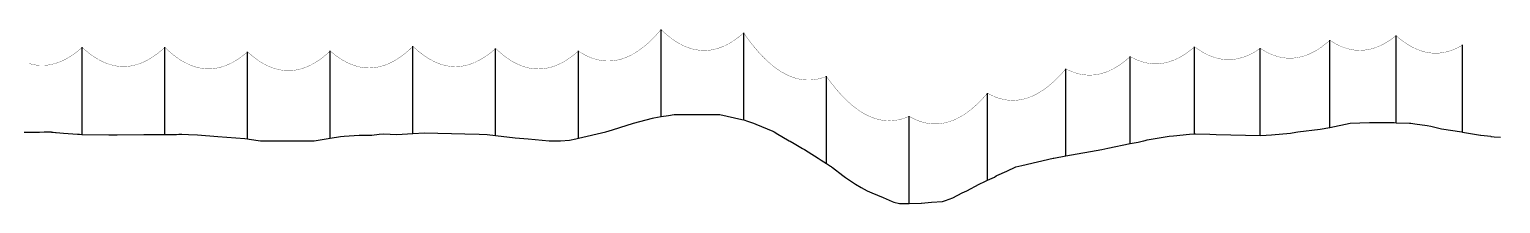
# Model space of a CAD drawing. Header units: metres. Extents: x 0 to 3426, y 1257 to 1538.
# Drawn here: x 1736 to 3426, y 1338 to 1538 of the extents above; entities that cross this region are included whole.
import ezdxf

# ---------------------------------------------------------------- set-up
doc = ezdxf.new("R2010")
doc.units = ezdxf.units.M

msp = doc.modelspace()

# ---------------------------------------------------------------- linework, layer by layer
at = {"color": 10, "const_width": 0.3}
for points in [[(2462, 1537.6), (2461, 1536.5), (2460.1, 1535.4), (2459.1, 1534.3), (2458.2, 1533.2), (2457.2, 1532.2), (2456.3, 1531.1), (2455.3, 1530.1), (2454.4, 1529.1), (2453.4, 1528.1), (2452.5, 1527.2), (2451.5, 1526.2), (2450.6, 1525.3), (2449.6, 1524.4), (2448.7, 1523.5), (2447.7, 1522.6), (2446.8, 1521.8), (2445.8, 1520.9), (2444.9, 1520.1), (2443.9, 1519.3), (2443, 1518.5), (2442, 1517.8), (2441.1, 1517), (2440.1, 1516.3), (2439.2, 1515.6), (2438.2, 1514.9), (2437.3, 1514.2), (2436.3, 1513.5), (2435.4, 1512.9), (2434.4, 1512.3), (2433.5, 1511.7), (2432.5, 1511.1), (2431.6, 1510.5), (2430.6, 1509.9), (2429.7, 1509.4), (2428.7, 1508.9), (2427.8, 1508.4), (2426.8, 1507.9), (2425.9, 1507.4), (2424.9, 1507), (2424, 1506.6), (2423, 1506.1), (2422.1, 1505.7), (2421.1, 1505.4), (2420.2, 1505), (2419.2, 1504.7), (2418.3, 1504.3), (2417.3, 1504), (2416.4, 1503.7), (2415.4, 1503.5), (2414.5, 1503.2), (2413.5, 1503), (2412.6, 1502.8), (2411.6, 1502.6), (2410.7, 1502.4), (2409.7, 1502.2), (2408.8, 1502.1), (2407.8, 1501.9), (2406.9, 1501.8), (2405.9, 1501.7), (2405, 1501.6), (2404, 1501.6), (2403.1, 1501.5), (2402.1, 1501.5), (2401.2, 1501.5), (2400.2, 1501.5), (2399.3, 1501.5), (2398.3, 1501.6), (2397.4, 1501.6), (2396.4, 1501.7), (2395.5, 1501.8), (2394.5, 1501.9), (2393.6, 1502.1), (2392.6, 1502.2), (2391.7, 1502.4), (2390.7, 1502.6), (2389.8, 1502.8), (2388.8, 1503), (2387.9, 1503.2), (2386.9, 1503.5), (2386, 1503.8), (2385, 1504.1), (2384.1, 1504.4), (2383.1, 1504.7), (2382.2, 1505), (2381.2, 1505.4), (2380.3, 1505.8), (2379.3, 1506.2), (2378.4, 1506.6), (2377.4, 1507), (2376.5, 1507.5), (2375.5, 1508), (2374.6, 1508.4), (2373.6, 1508.9), (2372.7, 1509.5), (2371.7, 1510), (2370.8, 1510.6), (2369.8, 1511.1), (2368.9, 1511.7), (2367.9, 1512.3), (2367, 1513)], [(2462, 1537.6), (2462.9, 1536.7), (2463.9, 1535.8), (2464.8, 1534.9), (2465.8, 1534), (2466.7, 1533.2), (2467.7, 1532.4), (2468.6, 1531.6), (2469.6, 1530.8), (2470.5, 1530), (2471.5, 1529.3), (2472.4, 1528.5), (2473.4, 1527.8), (2474.3, 1527.1), (2475.3, 1526.4), (2476.2, 1525.8), (2477.2, 1525.1), (2478.1, 1524.5), (2479.1, 1523.9), (2480, 1523.3), (2481, 1522.7), (2481.9, 1522.1), (2482.9, 1521.6), (2483.8, 1521.1), (2484.8, 1520.6), (2485.7, 1520.1), (2486.7, 1519.6), (2487.6, 1519.2), (2488.6, 1518.7), (2489.5, 1518.3), (2490.5, 1517.9), (2491.4, 1517.5), (2492.4, 1517.2), (2493.3, 1516.8), (2494.3, 1516.5), (2495.2, 1516.2), (2496.2, 1515.9), (2497.1, 1515.6), (2498.1, 1515.3), (2499, 1515.1), (2500, 1514.9), (2500.9, 1514.7), (2501.9, 1514.5), (2502.8, 1514.3), (2503.8, 1514.2), (2504.7, 1514), (2505.7, 1513.9), (2506.6, 1513.8), (2507.6, 1513.7), (2508.5, 1513.7), (2509.5, 1513.6), (2510.4, 1513.6), (2511.4, 1513.6), (2512.3, 1513.6), (2513.3, 1513.6), (2514.2, 1513.6), (2515.2, 1513.7), (2516.1, 1513.8), (2517.1, 1513.9), (2518, 1514), (2519, 1514.1), (2519.9, 1514.3), (2520.9, 1514.4), (2521.8, 1514.6), (2522.8, 1514.8), (2523.7, 1515), (2524.7, 1515.3), (2525.6, 1515.5), (2526.6, 1515.8), (2527.5, 1516.1), (2528.5, 1516.4), (2529.4, 1516.7), (2530.4, 1517), (2531.3, 1517.4), (2532.3, 1517.8), (2533.2, 1518.2), (2534.2, 1518.6), (2535.1, 1519), (2536.1, 1519.5), (2537, 1519.9), (2538, 1520.4), (2538.9, 1520.9), (2539.9, 1521.4), (2540.8, 1522), (2541.8, 1522.5), (2542.7, 1523.1), (2543.7, 1523.7), (2544.6, 1524.3), (2545.6, 1524.9), (2546.5, 1525.5), (2547.5, 1526.2), (2548.4, 1526.9), (2549.4, 1527.6), (2550.3, 1528.3), (2551.3, 1529), (2552.2, 1529.8), (2553.2, 1530.5), (2554.1, 1531.3), (2555.1, 1532.1), (2556, 1532.9), (2557, 1533.8)], [(2557, 1533.8), (2557.9, 1532.4), (2558.9, 1531), (2559.8, 1529.7), (2560.8, 1528.4), (2561.7, 1527.1), (2562.7, 1525.8), (2563.6, 1524.5), (2564.6, 1523.3), (2565.5, 1522), (2566.5, 1520.8), (2567.4, 1519.6), (2568.4, 1518.4), (2569.3, 1517.3), (2570.3, 1516.1), (2571.2, 1515), (2572.2, 1513.9), (2573.1, 1512.8), (2574.1, 1511.7), (2575, 1510.7), (2576, 1509.6), (2576.9, 1508.6), (2577.9, 1507.6), (2578.8, 1506.6), (2579.8, 1505.7), (2580.7, 1504.7), (2581.7, 1503.8), (2582.6, 1502.9), (2583.6, 1502), (2584.5, 1501.1), (2585.5, 1500.2), (2586.4, 1499.4), (2587.4, 1498.6), (2588.3, 1497.7), (2589.3, 1497), (2590.2, 1496.2), (2591.2, 1495.4), (2592.1, 1494.7), (2593.1, 1494), (2594, 1493.3), (2595, 1492.6), (2595.9, 1491.9), (2596.9, 1491.3), (2597.8, 1490.6), (2598.8, 1490), (2599.7, 1489.4), (2600.7, 1488.9), (2601.6, 1488.3), (2602.6, 1487.8), (2603.5, 1487.2), (2604.5, 1486.7), (2605.4, 1486.2), (2606.4, 1485.8), (2607.3, 1485.3), (2608.3, 1484.9), (2609.2, 1484.4), (2610.2, 1484), (2611.1, 1483.7), (2612.1, 1483.3), (2613, 1482.9), (2614, 1482.6), (2614.9, 1482.3), (2615.9, 1482), (2616.8, 1481.7), (2617.8, 1481.5), (2618.7, 1481.2), (2619.7, 1481), (2620.6, 1480.8), (2621.6, 1480.6), (2622.5, 1480.4), (2623.5, 1480.3), (2624.4, 1480.1), (2625.4, 1480), (2626.3, 1479.9), (2627.3, 1479.8), (2628.2, 1479.8), (2629.2, 1479.7), (2630.1, 1479.7), (2631.1, 1479.7), (2632, 1479.7), (2633, 1479.7), (2633.9, 1479.7), (2634.9, 1479.8), (2635.8, 1479.9), (2636.8, 1480), (2637.7, 1480.1), (2638.7, 1480.2), (2639.6, 1480.4), (2640.6, 1480.5), (2641.5, 1480.7), (2642.5, 1480.9), (2643.4, 1481.1), (2644.4, 1481.3), (2645.3, 1481.6), (2646.3, 1481.9), (2647.2, 1482.2), (2648.2, 1482.5), (2649.1, 1482.8), (2650.1, 1483.1), (2651, 1483.5), (2652, 1483.9)], [(3230.3, 1525.3), (3229.5, 1524.6), (3228.8, 1523.9), (3227.9, 1523.2), (3227.2, 1522.6), (3226.3, 1521.9), (3225.5, 1521.2), (3224.8, 1520.6), (3223.9, 1520), (3223.2, 1519.4), (3222.3, 1518.8), (3221.5, 1518.2), (3220.8, 1517.6), (3219.9, 1517), (3219.2, 1516.5), (3218.3, 1516), (3217.5, 1515.4), (3216.8, 1514.9), (3215.9, 1514.4), (3215.2, 1513.9), (3214.3, 1513.5), (3213.5, 1513), (3212.8, 1512.6), (3211.9, 1512.1), (3211.2, 1511.7), (3210.3, 1511.3), (3209.5, 1510.9), (3208.8, 1510.5), (3207.9, 1510.1), (3207.2, 1509.8), (3206.3, 1509.4), (3205.5, 1509.1), (3204.8, 1508.7), (3203.9, 1508.4), (3203.2, 1508.1), (3202.3, 1507.9), (3201.5, 1507.6), (3200.8, 1507.3), (3199.9, 1507.1), (3199.2, 1506.8), (3198.3, 1506.6), (3197.5, 1506.4), (3196.8, 1506.2), (3195.9, 1506), (3195.2, 1505.8), (3194.3, 1505.7), (3193.5, 1505.5), (3192.8, 1505.4), (3191.9, 1505.3), (3191.2, 1505.2), (3190.3, 1505.1), (3189.5, 1505), (3188.8, 1504.9), (3187.9, 1504.8), (3187.2, 1504.8), (3186.3, 1504.8), (3185.5, 1504.7), (3184.8, 1504.7), (3183.9, 1504.7), (3183.2, 1504.7), (3182.3, 1504.8), (3181.5, 1504.8), (3180.8, 1504.8), (3179.9, 1504.9), (3179.2, 1505), (3178.3, 1505.1), (3177.5, 1505.2), (3176.8, 1505.3), (3175.9, 1505.4), (3175.2, 1505.6), (3174.3, 1505.7), (3173.5, 1505.9), (3172.8, 1506), (3171.9, 1506.2), (3171.2, 1506.4), (3170.3, 1506.7), (3169.5, 1506.9), (3168.8, 1507.1), (3167.9, 1507.4), (3167.2, 1507.6), (3166.3, 1507.9), (3165.5, 1508.2), (3164.8, 1508.5), (3163.9, 1508.8), (3163.2, 1509.1), (3162.3, 1509.5), (3161.5, 1509.8), (3160.8, 1510.2), (3159.9, 1510.6), (3159.2, 1511), (3158.3, 1511.4), (3157.5, 1511.8), (3156.8, 1512.2), (3155.9, 1512.6), (3155.2, 1513.1), (3154.3, 1513.6), (3153.5, 1514), (3152.8, 1514.5), (3151.9, 1515), (3151.2, 1515.5), (3150.3, 1516.1)], [(3306.3, 1530.6), (3305.6, 1530), (3304.8, 1529.4), (3304.1, 1528.8), (3303.3, 1528.3), (3302.5, 1527.7), (3301.8, 1527.1), (3301, 1526.6), (3300.3, 1526.1), (3299.5, 1525.5), (3298.8, 1525), (3298, 1524.5), (3297.2, 1524), (3296.5, 1523.6), (3295.7, 1523.1), (3294.9, 1522.6), (3294.2, 1522.2), (3293.4, 1521.8), (3292.7, 1521.3), (3291.9, 1520.9), (3291.2, 1520.5), (3290.4, 1520.2), (3289.6, 1519.8), (3288.9, 1519.4), (3288.1, 1519.1), (3287.3, 1518.7), (3286.6, 1518.4), (3285.8, 1518.1), (3285.1, 1517.8), (3284.3, 1517.5), (3283.5, 1517.2), (3282.8, 1516.9), (3282, 1516.7), (3281.3, 1516.4), (3280.5, 1516.2), (3279.8, 1515.9), (3279, 1515.7), (3278.2, 1515.5), (3277.5, 1515.3), (3276.7, 1515.1), (3275.9, 1515), (3275.2, 1514.8), (3274.4, 1514.7), (3273.7, 1514.5), (3272.9, 1514.4), (3272.2, 1514.3), (3271.4, 1514.2), (3270.6, 1514.1), (3269.9, 1514), (3269.1, 1513.9), (3268.3, 1513.9), (3267.6, 1513.8), (3266.8, 1513.8), (3266.1, 1513.8), (3265.3, 1513.7), (3264.5, 1513.7), (3263.8, 1513.8), (3263, 1513.8), (3262.3, 1513.8), (3261.5, 1513.8), (3260.8, 1513.9), (3260, 1514), (3259.2, 1514), (3258.5, 1514.1), (3257.7, 1514.2), (3256.9, 1514.3), (3256.2, 1514.5), (3255.4, 1514.6), (3254.7, 1514.7), (3253.9, 1514.9), (3253.2, 1515.1), (3252.4, 1515.2), (3251.6, 1515.4), (3250.9, 1515.6), (3250.1, 1515.8), (3249.3, 1516.1), (3248.6, 1516.3), (3247.8, 1516.6), (3247.1, 1516.8), (3246.3, 1517.1), (3245.5, 1517.4), (3244.8, 1517.6), (3244, 1518), (3243.3, 1518.3), (3242.5, 1518.6), (3241.8, 1518.9), (3241, 1519.3), (3240.2, 1519.6), (3239.5, 1520), (3238.7, 1520.4), (3237.9, 1520.8), (3237.2, 1521.2), (3236.4, 1521.6), (3235.7, 1522), (3234.9, 1522.5), (3234.2, 1522.9), (3233.4, 1523.4), (3232.6, 1523.8), (3231.9, 1524.3), (3231.1, 1524.8), (3230.3, 1525.3)], [(3306.3, 1530.6), (3307.1, 1530), (3307.9, 1529.3), (3308.6, 1528.7), (3309.4, 1528), (3310.2, 1527.4), (3310.9, 1526.8), (3311.7, 1526.2), (3312.5, 1525.6), (3313.2, 1525), (3314, 1524.4), (3314.8, 1523.9), (3315.5, 1523.3), (3316.3, 1522.8), (3317.1, 1522.3), (3317.8, 1521.7), (3318.6, 1521.2), (3319.3, 1520.7), (3320.1, 1520.3), (3320.9, 1519.8), (3321.6, 1519.3), (3322.4, 1518.9), (3323.2, 1518.5), (3323.9, 1518), (3324.7, 1517.6), (3325.5, 1517.2), (3326.2, 1516.8), (3327, 1516.5), (3327.8, 1516.1), (3328.5, 1515.8), (3329.3, 1515.4), (3330, 1515.1), (3330.8, 1514.8), (3331.6, 1514.5), (3332.3, 1514.2), (3333.1, 1513.9), (3333.9, 1513.6), (3334.6, 1513.3), (3335.4, 1513.1), (3336.2, 1512.8), (3336.9, 1512.6), (3337.7, 1512.4), (3338.5, 1512.2), (3339.2, 1512), (3340, 1511.8), (3340.7, 1511.7), (3341.5, 1511.5), (3342.3, 1511.3), (3343, 1511.2), (3343.8, 1511.1), (3344.6, 1511), (3345.3, 1510.9), (3346.1, 1510.8), (3346.9, 1510.7), (3347.6, 1510.6), (3348.4, 1510.6), (3349.2, 1510.5), (3349.9, 1510.5), (3350.7, 1510.5), (3351.4, 1510.5), (3352.2, 1510.5), (3353, 1510.5), (3353.7, 1510.5), (3354.5, 1510.5), (3355.3, 1510.6), (3356, 1510.6), (3356.8, 1510.7), (3357.6, 1510.8), (3358.3, 1510.9), (3359.1, 1511), (3359.9, 1511.1), (3360.6, 1511.2), (3361.4, 1511.4), (3362.1, 1511.5), (3362.9, 1511.7), (3363.7, 1511.9), (3364.4, 1512), (3365.2, 1512.2), (3366, 1512.4), (3366.7, 1512.7), (3367.5, 1512.9), (3368.3, 1513.1), (3369, 1513.4), (3369.8, 1513.6), (3370.6, 1513.9), (3371.3, 1514.2), (3372.1, 1514.5), (3372.8, 1514.8), (3373.6, 1515.1), (3374.4, 1515.5), (3375.1, 1515.8), (3375.9, 1516.2), (3376.7, 1516.5), (3377.4, 1516.9), (3378.2, 1517.3), (3379, 1517.7), (3379.7, 1518.1), (3380.5, 1518.5), (3381.3, 1519), (3382, 1519.4), (3382.8, 1519.9)], [(1736.2, 1498.6), (1737.1, 1498.3), (1738.1, 1498.1), (1739, 1497.8), (1740, 1497.6), (1740.9, 1497.4), (1741.9, 1497.2), (1742.8, 1497.1), (1743.8, 1496.9), (1744.7, 1496.8), (1745.7, 1496.7), (1746.6, 1496.6), (1747.6, 1496.6), (1748.5, 1496.5), (1749.5, 1496.5), (1750.4, 1496.5), (1751.4, 1496.5), (1752.3, 1496.5), (1753.3, 1496.5), (1754.2, 1496.6), (1755.2, 1496.6), (1756.1, 1496.7), (1757.1, 1496.8), (1758, 1496.9), (1759, 1497.1), (1759.9, 1497.2), (1760.9, 1497.4), (1761.8, 1497.6), (1762.8, 1497.8), (1763.7, 1498.1), (1764.7, 1498.3), (1765.6, 1498.6), (1766.6, 1498.8), (1767.5, 1499.1), (1768.5, 1499.5), (1769.4, 1499.8), (1770.4, 1500.2), (1771.3, 1500.5), (1772.3, 1500.9), (1773.2, 1501.3), (1774.2, 1501.7), (1775.1, 1502.2), (1776.1, 1502.6), (1777, 1503.1), (1778, 1503.6), (1778.9, 1504.1), (1779.9, 1504.6), (1780.8, 1505.2), (1781.8, 1505.8), (1782.7, 1506.3), (1783.7, 1506.9), (1784.6, 1507.6), (1785.6, 1508.2), (1786.5, 1508.8), (1787.5, 1509.5), (1788.4, 1510.2), (1789.4, 1510.9), (1790.3, 1511.6), (1791.3, 1512.4), (1792.2, 1513.1), (1793.2, 1513.9), (1794.1, 1514.7), (1795.1, 1515.5), (1796, 1516.4), (1797, 1517.2)], [(1892, 1517.2), (1891, 1516.3), (1890.1, 1515.5), (1889.1, 1514.6), (1888.2, 1513.8), (1887.2, 1513), (1886.3, 1512.2), (1885.3, 1511.5), (1884.4, 1510.7), (1883.4, 1510), (1882.5, 1509.3), (1881.5, 1508.6), (1880.6, 1507.9), (1879.6, 1507.2), (1878.7, 1506.6), (1877.7, 1505.9), (1876.8, 1505.3), (1875.8, 1504.7), (1874.9, 1504.2), (1873.9, 1503.6), (1873, 1503.1), (1872, 1502.6), (1871.1, 1502.1), (1870.1, 1501.6), (1869.2, 1501.1), (1868.2, 1500.7), (1867.3, 1500.2), (1866.3, 1499.8), (1865.4, 1499.4), (1864.4, 1499), (1863.5, 1498.7), (1862.5, 1498.3), (1861.6, 1498), (1860.6, 1497.7), (1859.7, 1497.4), (1858.7, 1497.1), (1857.8, 1496.9), (1856.8, 1496.6), (1855.9, 1496.4), (1854.9, 1496.2), (1854, 1496), (1853, 1495.9), (1852.1, 1495.7), (1851.1, 1495.6), (1850.2, 1495.5), (1849.2, 1495.4), (1848.3, 1495.3), (1847.3, 1495.2), (1846.4, 1495.2), (1845.4, 1495.1), (1844.5, 1495.1), (1843.5, 1495.1), (1842.6, 1495.2), (1841.6, 1495.2), (1840.7, 1495.3), (1839.7, 1495.4), (1838.8, 1495.5), (1837.8, 1495.6), (1836.9, 1495.7), (1835.9, 1495.9), (1835, 1496), (1834, 1496.2), (1833.1, 1496.4), (1832.1, 1496.6), (1831.2, 1496.9), (1830.2, 1497.1), (1829.3, 1497.4), (1828.3, 1497.7), (1827.4, 1498), (1826.4, 1498.3), (1825.5, 1498.7), (1824.5, 1499), (1823.6, 1499.4), (1822.6, 1499.8), (1821.7, 1500.2), (1820.7, 1500.7), (1819.8, 1501.1), (1818.8, 1501.6), (1817.9, 1502.1), (1816.9, 1502.6), (1816, 1503.1), (1815, 1503.6), (1814.1, 1504.2), (1813.1, 1504.7), (1812.2, 1505.3), (1811.2, 1505.9), (1810.3, 1506.6), (1809.3, 1507.2), (1808.4, 1507.9), (1807.4, 1508.6), (1806.5, 1509.3), (1805.5, 1510), (1804.6, 1510.7), (1803.6, 1511.5), (1802.7, 1512.2), (1801.7, 1513), (1800.8, 1513.8), (1799.8, 1514.6), (1798.9, 1515.5), (1797.9, 1516.3), (1797, 1517.2)], [(1892, 1517.2), (1892.9, 1516.3), (1893.9, 1515.4), (1894.8, 1514.5), (1895.8, 1513.6), (1896.7, 1512.7), (1897.7, 1511.9), (1898.6, 1511.1), (1899.6, 1510.3), (1900.5, 1509.5), (1901.5, 1508.7), (1902.4, 1508), (1903.4, 1507.3), (1904.3, 1506.5), (1905.3, 1505.8), (1906.2, 1505.2), (1907.2, 1504.5), (1908.1, 1503.9), (1909.1, 1503.2), (1910, 1502.6), (1911, 1502), (1911.9, 1501.5), (1912.9, 1500.9), (1913.8, 1500.4), (1914.8, 1499.9), (1915.7, 1499.4), (1916.7, 1498.9), (1917.6, 1498.4), (1918.6, 1498), (1919.5, 1497.5), (1920.5, 1497.1), (1921.4, 1496.7), (1922.4, 1496.3), (1923.3, 1496), (1924.3, 1495.6), (1925.2, 1495.3), (1926.2, 1495), (1927.1, 1494.7), (1928.1, 1494.4), (1929, 1494.2), (1930, 1494), (1930.9, 1493.7), (1931.9, 1493.5), (1932.8, 1493.4), (1933.8, 1493.2), (1934.7, 1493), (1935.7, 1492.9), (1936.6, 1492.8), (1937.6, 1492.7), (1938.5, 1492.6), (1939.5, 1492.6), (1940.4, 1492.5), (1941.4, 1492.5), (1942.3, 1492.5), (1943.3, 1492.5), (1944.2, 1492.5), (1945.2, 1492.6), (1946.1, 1492.6), (1947.1, 1492.7), (1948, 1492.8), (1949, 1492.9), (1949.9, 1493.1), (1950.9, 1493.2), (1951.8, 1493.4), (1952.8, 1493.6), (1953.7, 1493.8), (1954.7, 1494), (1955.6, 1494.2), (1956.6, 1494.5), (1957.5, 1494.8), (1958.5, 1495.1), (1959.4, 1495.4), (1960.4, 1495.7), (1961.3, 1496), (1962.3, 1496.4), (1963.2, 1496.8), (1964.2, 1497.2), (1965.1, 1497.6), (1966.1, 1498), (1967, 1498.5), (1968, 1498.9), (1968.9, 1499.4), (1969.9, 1499.9), (1970.8, 1500.5), (1971.8, 1501), (1972.7, 1501.6), (1973.7, 1502.1), (1974.6, 1502.7), (1975.6, 1503.3), (1976.5, 1504), (1977.5, 1504.6), (1978.4, 1505.3), (1979.4, 1505.9), (1980.3, 1506.6), (1981.3, 1507.4), (1982.2, 1508.1), (1983.2, 1508.8), (1984.1, 1509.6), (1985.1, 1510.4), (1986, 1511.2), (1987, 1512)], [(2082, 1513), (2081, 1512.1), (2080.1, 1511.2), (2079.1, 1510.4), (2078.2, 1509.6), (2077.2, 1508.8), (2076.3, 1508), (2075.3, 1507.2), (2074.4, 1506.4), (2073.4, 1505.7), (2072.5, 1505), (2071.5, 1504.2), (2070.6, 1503.6), (2069.6, 1502.9), (2068.7, 1502.2), (2067.7, 1501.6), (2066.8, 1501), (2065.8, 1500.4), (2064.9, 1499.8), (2063.9, 1499.2), (2063, 1498.7), (2062, 1498.2), (2061.1, 1497.6), (2060.1, 1497.1), (2059.2, 1496.7), (2058.2, 1496.2), (2057.3, 1495.8), (2056.3, 1495.3), (2055.4, 1494.9), (2054.4, 1494.5), (2053.5, 1494.2), (2052.5, 1493.8), (2051.6, 1493.5), (2050.6, 1493.2), (2049.7, 1492.9), (2048.7, 1492.6), (2047.8, 1492.3), (2046.8, 1492.1), (2045.9, 1491.8), (2044.9, 1491.6), (2044, 1491.4), (2043, 1491.3), (2042.1, 1491.1), (2041.1, 1491), (2040.2, 1490.8), (2039.2, 1490.7), (2038.3, 1490.6), (2037.3, 1490.6), (2036.4, 1490.5), (2035.4, 1490.5), (2034.5, 1490.5), (2033.5, 1490.5), (2032.6, 1490.5), (2031.6, 1490.5), (2030.7, 1490.6), (2029.7, 1490.6), (2028.8, 1490.7), (2027.8, 1490.8), (2026.9, 1490.9), (2025.9, 1491.1), (2025, 1491.2), (2024, 1491.4), (2023.1, 1491.6), (2022.1, 1491.8), (2021.2, 1492), (2020.2, 1492.3), (2019.3, 1492.6), (2018.3, 1492.8), (2017.4, 1493.1), (2016.4, 1493.5), (2015.5, 1493.8), (2014.5, 1494.1), (2013.6, 1494.5), (2012.6, 1494.9), (2011.7, 1495.3), (2010.7, 1495.7), (2009.8, 1496.2), (2008.8, 1496.6), (2007.9, 1497.1), (2006.9, 1497.6), (2006, 1498.1), (2005, 1498.6), (2004.1, 1499.2), (2003.1, 1499.7), (2002.2, 1500.3), (2001.2, 1500.9), (2000.3, 1501.5), (1999.3, 1502.2), (1998.4, 1502.8), (1997.4, 1503.5), (1996.5, 1504.2), (1995.5, 1504.9), (1994.6, 1505.6), (1993.6, 1506.4), (1992.7, 1507.1), (1991.7, 1507.9), (1990.8, 1508.7), (1989.8, 1509.5), (1988.9, 1510.3), (1987.9, 1511.2), (1987, 1512)], [(2177, 1518.4), (2176, 1517.4), (2175.1, 1516.5), (2174.1, 1515.6), (2173.2, 1514.7), (2172.2, 1513.9), (2171.3, 1513.1), (2170.3, 1512.2), (2169.4, 1511.4), (2168.4, 1510.6), (2167.5, 1509.9), (2166.5, 1509.1), (2165.6, 1508.4), (2164.6, 1507.7), (2163.7, 1507), (2162.7, 1506.3), (2161.8, 1505.6), (2160.8, 1505), (2159.9, 1504.4), (2158.9, 1503.8), (2158, 1503.2), (2157, 1502.6), (2156.1, 1502), (2155.1, 1501.5), (2154.2, 1501), (2153.2, 1500.5), (2152.3, 1500), (2151.3, 1499.5), (2150.4, 1499.1), (2149.4, 1498.6), (2148.5, 1498.2), (2147.5, 1497.8), (2146.6, 1497.4), (2145.6, 1497.1), (2144.7, 1496.7), (2143.7, 1496.4), (2142.8, 1496.1), (2141.8, 1495.8), (2140.9, 1495.5), (2139.9, 1495.3), (2139, 1495), (2138, 1494.8), (2137.1, 1494.6), (2136.1, 1494.4), (2135.2, 1494.3), (2134.2, 1494.1), (2133.3, 1494), (2132.3, 1493.9), (2131.4, 1493.8), (2130.4, 1493.7), (2129.5, 1493.6), (2128.5, 1493.6), (2127.6, 1493.5), (2126.6, 1493.5), (2125.7, 1493.5), (2124.7, 1493.6), (2123.8, 1493.6), (2122.8, 1493.7), (2121.9, 1493.8), (2120.9, 1493.8), (2120, 1494), (2119, 1494.1), (2118.1, 1494.2), (2117.1, 1494.4), (2116.2, 1494.6), (2115.2, 1494.8), (2114.3, 1495), (2113.3, 1495.3), (2112.4, 1495.5), (2111.4, 1495.8), (2110.5, 1496.1), (2109.5, 1496.4), (2108.6, 1496.7), (2107.6, 1497.1), (2106.7, 1497.4), (2105.7, 1497.8), (2104.8, 1498.2), (2103.8, 1498.6), (2102.9, 1499), (2101.9, 1499.5), (2101, 1499.9), (2100, 1500.4), (2099.1, 1500.9), (2098.1, 1501.5), (2097.2, 1502), (2096.2, 1502.5), (2095.3, 1503.1), (2094.3, 1503.7), (2093.4, 1504.3), (2092.4, 1504.9), (2091.5, 1505.6), (2090.5, 1506.3), (2089.6, 1506.9), (2088.6, 1507.6), (2087.7, 1508.3), (2086.7, 1509.1), (2085.8, 1509.8), (2084.8, 1510.6), (2083.9, 1511.4), (2082.9, 1512.2), (2082, 1513)], [(2177, 1518.4), (2177.9, 1517.5), (2178.9, 1516.6), (2179.8, 1515.7), (2180.8, 1514.9), (2181.7, 1514), (2182.7, 1513.2), (2183.6, 1512.4), (2184.6, 1511.7), (2185.5, 1510.9), (2186.5, 1510.2), (2187.4, 1509.4), (2188.4, 1508.7), (2189.3, 1508), (2190.3, 1507.4), (2191.2, 1506.7), (2192.2, 1506.1), (2193.1, 1505.5), (2194.1, 1504.9), (2195, 1504.3), (2196, 1503.7), (2196.9, 1503.2), (2197.9, 1502.7), (2198.8, 1502.2), (2199.8, 1501.7), (2200.7, 1501.2), (2201.7, 1500.7), (2202.6, 1500.3), (2203.6, 1499.9), (2204.5, 1499.5), (2205.5, 1499.1), (2206.4, 1498.7), (2207.4, 1498.4), (2208.3, 1498), (2209.3, 1497.7), (2210.2, 1497.4), (2211.2, 1497.1), (2212.1, 1496.9), (2213.1, 1496.6), (2214, 1496.4), (2215, 1496.2), (2215.9, 1496), (2216.9, 1495.8), (2217.8, 1495.7), (2218.8, 1495.5), (2219.7, 1495.4), (2220.7, 1495.3), (2221.6, 1495.2), (2222.6, 1495.1), (2223.5, 1495.1), (2224.5, 1495.1), (2225.4, 1495), (2226.4, 1495), (2227.3, 1495.1), (2228.3, 1495.1), (2229.2, 1495.2), (2230.2, 1495.2), (2231.1, 1495.3), (2232.1, 1495.4), (2233, 1495.6), (2234, 1495.7), (2234.9, 1495.9), (2235.9, 1496), (2236.8, 1496.2), (2237.8, 1496.4), (2238.7, 1496.7), (2239.7, 1496.9), (2240.6, 1497.2), (2241.6, 1497.5), (2242.5, 1497.8), (2243.5, 1498.1), (2244.4, 1498.4), (2245.4, 1498.8), (2246.3, 1499.2), (2247.3, 1499.6), (2248.2, 1500), (2249.2, 1500.4), (2250.1, 1500.8), (2251.1, 1501.3), (2252, 1501.8), (2253, 1502.3), (2253.9, 1502.8), (2254.9, 1503.3), (2255.8, 1503.9), (2256.8, 1504.4), (2257.7, 1505), (2258.7, 1505.6), (2259.6, 1506.2), (2260.6, 1506.9), (2261.5, 1507.5), (2262.5, 1508.2), (2263.4, 1508.9), (2264.4, 1509.6), (2265.3, 1510.3), (2266.3, 1511.1), (2267.2, 1511.8), (2268.2, 1512.6), (2269.1, 1513.4), (2270.1, 1514.2), (2271, 1515), (2272, 1515.9)], [(2272, 1515.9), (2272.9, 1515), (2273.9, 1514.1), (2274.8, 1513.2), (2275.8, 1512.4), (2276.7, 1511.6), (2277.7, 1510.7), (2278.6, 1509.9), (2279.6, 1509.2), (2280.5, 1508.4), (2281.5, 1507.7), (2282.4, 1506.9), (2283.4, 1506.2), (2284.3, 1505.5), (2285.3, 1504.9), (2286.2, 1504.2), (2287.2, 1503.6), (2288.1, 1502.9), (2289.1, 1502.3), (2290, 1501.8), (2291, 1501.2), (2291.9, 1500.6), (2292.9, 1500.1), (2293.8, 1499.6), (2294.8, 1499.1), (2295.7, 1498.6), (2296.7, 1498.2), (2297.6, 1497.7), (2298.6, 1497.3), (2299.5, 1496.9), (2300.5, 1496.5), (2301.4, 1496.1), (2302.4, 1495.8), (2303.3, 1495.4), (2304.3, 1495.1), (2305.2, 1494.8), (2306.2, 1494.5), (2307.1, 1494.2), (2308.1, 1494), (2309, 1493.8), (2310, 1493.5), (2310.9, 1493.3), (2311.9, 1493.2), (2312.8, 1493), (2313.8, 1492.9), (2314.7, 1492.7), (2315.7, 1492.6), (2316.6, 1492.5), (2317.6, 1492.5), (2318.5, 1492.4), (2319.5, 1492.4), (2320.4, 1492.4), (2321.4, 1492.3), (2322.3, 1492.4), (2323.3, 1492.4), (2324.2, 1492.4), (2325.2, 1492.5), (2326.1, 1492.6), (2327.1, 1492.7), (2328, 1492.8), (2329, 1493), (2329.9, 1493.1), (2330.9, 1493.3), (2331.8, 1493.5), (2332.8, 1493.7), (2333.7, 1493.9), (2334.7, 1494.2), (2335.6, 1494.4), (2336.6, 1494.7), (2337.5, 1495), (2338.5, 1495.3), (2339.4, 1495.6), (2340.4, 1496), (2341.3, 1496.4), (2342.3, 1496.8), (2343.2, 1497.2), (2344.2, 1497.6), (2345.1, 1498), (2346.1, 1498.5), (2347, 1498.9), (2348, 1499.4), (2348.9, 1499.9), (2349.9, 1500.5), (2350.8, 1501), (2351.8, 1501.6), (2352.7, 1502.2), (2353.7, 1502.8), (2354.6, 1503.4), (2355.6, 1504), (2356.5, 1504.6), (2357.5, 1505.3), (2358.4, 1506), (2359.4, 1506.7), (2360.3, 1507.4), (2361.3, 1508.2), (2362.2, 1508.9), (2363.2, 1509.7), (2364.1, 1510.5), (2365.1, 1511.3), (2366, 1512.1), (2367, 1513)], [(3001, 1506.6), (3000.2, 1506), (2999.5, 1505.3), (2998.8, 1504.6), (2998, 1504), (2997.3, 1503.4), (2996.5, 1502.8), (2995.8, 1502.2), (2995.1, 1501.6), (2994.3, 1501), (2993.6, 1500.4), (2992.8, 1499.8), (2992.1, 1499.3), (2991.4, 1498.7), (2990.6, 1498.2), (2989.9, 1497.7), (2989.1, 1497.2), (2988.4, 1496.7), (2987.7, 1496.2), (2986.9, 1495.7), (2986.2, 1495.2), (2985.4, 1494.8), (2984.7, 1494.3), (2984, 1493.9), (2983.2, 1493.5), (2982.5, 1493.1), (2981.8, 1492.7), (2981, 1492.3), (2980.3, 1491.9), (2979.5, 1491.5), (2978.8, 1491.2), (2978, 1490.8), (2977.3, 1490.5), (2976.6, 1490.1), (2975.8, 1489.8), (2975.1, 1489.5), (2974.3, 1489.2), (2973.6, 1488.9), (2972.9, 1488.7), (2972.1, 1488.4), (2971.4, 1488.2), (2970.6, 1487.9), (2969.9, 1487.7), (2969.2, 1487.5), (2968.4, 1487.3), (2967.7, 1487.1), (2966.9, 1486.9), (2966.2, 1486.7), (2965.5, 1486.5), (2964.7, 1486.4), (2964, 1486.2), (2963.2, 1486.1), (2962.5, 1486), (2961.8, 1485.8), (2961, 1485.7), (2960.3, 1485.6), (2959.5, 1485.6), (2958.8, 1485.5), (2958.1, 1485.4), (2957.3, 1485.4), (2956.6, 1485.3), (2955.8, 1485.3), (2955.1, 1485.3), (2954.4, 1485.3), (2953.6, 1485.3), (2952.9, 1485.3), (2952.1, 1485.3), (2951.4, 1485.4), (2950.7, 1485.4), (2949.9, 1485.5), (2949.2, 1485.5), (2948.4, 1485.6), (2947.7, 1485.7), (2947, 1485.8), (2946.2, 1485.9), (2945.5, 1486.1), (2944.8, 1486.2), (2944, 1486.3), (2943.3, 1486.5), (2942.5, 1486.6), (2941.8, 1486.8), (2941, 1487), (2940.3, 1487.2), (2939.6, 1487.4), (2938.8, 1487.6), (2938.1, 1487.9), (2937.3, 1488.1), (2936.6, 1488.3), (2935.9, 1488.6), (2935.1, 1488.9), (2934.4, 1489.2), (2933.6, 1489.5), (2932.9, 1489.8), (2932.2, 1490.1), (2931.4, 1490.4), (2930.7, 1490.7), (2929.9, 1491.1), (2929.2, 1491.4), (2928.5, 1491.8), (2927.7, 1492.2), (2927, 1492.6)], [(3075, 1517.9), (3074.2, 1517.2), (3073.5, 1516.6), (3072.8, 1516), (3072, 1515.4), (3071.3, 1514.8), (3070.5, 1514.2), (3069.8, 1513.6), (3069.1, 1513), (3068.3, 1512.5), (3067.6, 1511.9), (3066.8, 1511.4), (3066.1, 1510.9), (3065.4, 1510.4), (3064.6, 1509.8), (3063.9, 1509.4), (3063.1, 1508.9), (3062.4, 1508.4), (3061.7, 1507.9), (3060.9, 1507.5), (3060.2, 1507.1), (3059.4, 1506.6), (3058.7, 1506.2), (3058, 1505.8), (3057.2, 1505.4), (3056.5, 1505), (3055.8, 1504.6), (3055, 1504.3), (3054.3, 1503.9), (3053.5, 1503.6), (3052.8, 1503.3), (3052, 1502.9), (3051.3, 1502.6), (3050.6, 1502.3), (3049.8, 1502), (3049.1, 1501.8), (3048.3, 1501.5), (3047.6, 1501.2), (3046.9, 1501), (3046.1, 1500.7), (3045.4, 1500.5), (3044.6, 1500.3), (3043.9, 1500.1), (3043.2, 1499.9), (3042.4, 1499.7), (3041.7, 1499.6), (3040.9, 1499.4), (3040.2, 1499.3), (3039.5, 1499.1), (3038.7, 1499), (3038, 1498.9), (3037.2, 1498.8), (3036.5, 1498.7), (3035.8, 1498.6), (3035, 1498.5), (3034.3, 1498.4), (3033.5, 1498.4), (3032.8, 1498.3), (3032.1, 1498.3), (3031.3, 1498.3), (3030.6, 1498.3), (3029.8, 1498.3), (3029.1, 1498.3), (3028.4, 1498.3), (3027.6, 1498.3), (3026.9, 1498.4), (3026.1, 1498.4), (3025.4, 1498.5), (3024.7, 1498.6), (3023.9, 1498.7), (3023.2, 1498.8), (3022.4, 1498.9), (3021.7, 1499), (3021, 1499.1), (3020.2, 1499.3), (3019.5, 1499.4), (3018.8, 1499.6), (3018, 1499.7), (3017.3, 1499.9), (3016.5, 1500.1), (3015.8, 1500.3), (3015, 1500.5), (3014.3, 1500.7), (3013.6, 1501), (3012.8, 1501.2), (3012.1, 1501.5), (3011.3, 1501.8), (3010.6, 1502), (3009.9, 1502.3), (3009.1, 1502.6), (3008.4, 1502.9), (3007.6, 1503.3), (3006.9, 1503.6), (3006.2, 1503.9), (3005.4, 1504.3), (3004.7, 1504.6), (3003.9, 1505), (3003.2, 1505.4), (3002.5, 1505.8), (3001.7, 1506.2), (3001, 1506.6)], [(3075, 1517.9), (3075.7, 1517.3), (3076.5, 1516.7), (3077.3, 1516.2), (3078, 1515.7), (3078.8, 1515.1), (3079.5, 1514.6), (3080.3, 1514.1), (3081, 1513.6), (3081.8, 1513.2), (3082.5, 1512.7), (3083.3, 1512.2), (3084, 1511.8), (3084.8, 1511.4), (3085.5, 1510.9), (3086.3, 1510.5), (3087, 1510.1), (3087.8, 1509.7), (3088.6, 1509.4), (3089.3, 1509), (3090.1, 1508.6), (3090.8, 1508.3), (3091.6, 1507.9), (3092.3, 1507.6), (3093.1, 1507.3), (3093.8, 1507), (3094.6, 1506.7), (3095.3, 1506.4), (3096.1, 1506.2), (3096.8, 1505.9), (3097.6, 1505.7), (3098.4, 1505.4), (3099.1, 1505.2), (3099.9, 1505), (3100.6, 1504.8), (3101.4, 1504.6), (3102.1, 1504.4), (3102.9, 1504.3), (3103.6, 1504.1), (3104.4, 1504), (3105.1, 1503.8), (3105.9, 1503.7), (3106.6, 1503.6), (3107.4, 1503.5), (3108.1, 1503.4), (3108.9, 1503.3), (3109.7, 1503.3), (3110.4, 1503.2), (3111.2, 1503.2), (3111.9, 1503.1), (3112.7, 1503.1), (3113.4, 1503.1), (3114.2, 1503.1), (3114.9, 1503.1), (3115.7, 1503.1), (3116.4, 1503.1), (3117.2, 1503.2), (3117.9, 1503.2), (3118.7, 1503.3), (3119.5, 1503.4), (3120.2, 1503.5), (3121, 1503.6), (3121.7, 1503.7), (3122.5, 1503.8), (3123.2, 1503.9), (3124, 1504.1), (3124.7, 1504.2), (3125.5, 1504.4), (3126.2, 1504.6), (3127, 1504.8), (3127.7, 1505), (3128.5, 1505.2), (3129.2, 1505.4), (3130, 1505.6), (3130.8, 1505.9), (3131.5, 1506.1), (3132.3, 1506.4), (3133, 1506.7), (3133.8, 1506.9), (3134.5, 1507.2), (3135.3, 1507.5), (3136, 1507.9), (3136.8, 1508.2), (3137.5, 1508.5), (3138.3, 1508.9), (3139, 1509.3), (3139.8, 1509.6), (3140.6, 1510), (3141.3, 1510.4), (3142.1, 1510.8), (3142.8, 1511.3), (3143.6, 1511.7), (3144.3, 1512.1), (3145.1, 1512.6), (3145.8, 1513), (3146.6, 1513.5), (3147.3, 1514), (3148.1, 1514.5), (3148.8, 1515), (3149.6, 1515.5), (3150.3, 1516.1)], [(2927, 1492.6), (2926.1, 1491.5), (2925.2, 1490.5), (2924.3, 1489.4), (2923.4, 1488.4), (2922.5, 1487.4), (2921.6, 1486.4), (2920.7, 1485.4), (2919.8, 1484.5), (2918.9, 1483.6), (2918, 1482.6), (2917.1, 1481.7), (2916.2, 1480.8), (2915.3, 1480), (2914.4, 1479.1), (2913.5, 1478.3), (2912.6, 1477.4), (2911.7, 1476.6), (2910.8, 1475.8), (2909.9, 1475), (2909, 1474.3), (2908.1, 1473.5), (2907.2, 1472.8), (2906.3, 1472.1), (2905.4, 1471.4), (2904.5, 1470.7), (2903.6, 1470), (2902.7, 1469.4), (2901.8, 1468.7), (2900.9, 1468.1), (2900, 1467.5), (2899.1, 1466.9), (2898.2, 1466.4), (2897.3, 1465.8), (2896.4, 1465.3), (2895.5, 1464.7), (2894.6, 1464.2), (2893.7, 1463.7), (2892.8, 1463.3), (2891.9, 1462.8), (2891, 1462.3), (2890.1, 1461.9), (2889.2, 1461.5), (2888.3, 1461.1), (2887.4, 1460.7), (2886.5, 1460.4), (2885.6, 1460), (2884.7, 1459.7), (2883.8, 1459.3), (2882.9, 1459), (2882, 1458.8), (2881.1, 1458.5), (2880.2, 1458.2), (2879.3, 1458), (2878.4, 1457.8), (2877.5, 1457.6), (2876.6, 1457.4), (2875.7, 1457.2), (2874.8, 1457), (2873.9, 1456.9), (2873, 1456.8), (2872.1, 1456.6), (2871.2, 1456.5), (2870.3, 1456.5), (2869.4, 1456.4), (2868.5, 1456.3), (2867.6, 1456.3), (2866.7, 1456.3), (2865.8, 1456.3), (2864.9, 1456.3), (2864, 1456.3), (2863.1, 1456.4), (2862.2, 1456.4), (2861.3, 1456.5), (2860.4, 1456.6), (2859.5, 1456.7), (2858.6, 1456.8), (2857.7, 1457), (2856.8, 1457.1), (2855.9, 1457.3), (2855, 1457.5), (2854.1, 1457.7), (2853.2, 1457.9), (2852.3, 1458.1), (2851.4, 1458.4), (2850.5, 1458.7), (2849.6, 1458.9), (2848.7, 1459.2), (2847.8, 1459.6), (2846.9, 1459.9), (2846, 1460.2), (2845.1, 1460.6), (2844.2, 1461), (2843.3, 1461.4), (2842.4, 1461.8), (2841.5, 1462.2), (2840.6, 1462.6), (2839.7, 1463.1), (2838.8, 1463.6), (2837.9, 1464), (2837, 1464.6)], [(2652, 1483.9), (2652.9, 1482.5), (2653.9, 1481.2), (2654.8, 1479.9), (2655.8, 1478.6), (2656.7, 1477.4), (2657.7, 1476.1), (2658.6, 1474.9), (2659.6, 1473.7), (2660.5, 1472.5), (2661.5, 1471.3), (2662.4, 1470.2), (2663.4, 1469), (2664.3, 1467.9), (2665.3, 1466.8), (2666.2, 1465.7), (2667.2, 1464.6), (2668.1, 1463.6), (2669.1, 1462.6), (2670, 1461.5), (2671, 1460.5), (2671.9, 1459.6), (2672.9, 1458.6), (2673.8, 1457.7), (2674.8, 1456.7), (2675.7, 1455.8), (2676.7, 1454.9), (2677.6, 1454.1), (2678.6, 1453.2), (2679.5, 1452.4), (2680.5, 1451.5), (2681.4, 1450.7), (2682.4, 1450), (2683.3, 1449.2), (2684.3, 1448.4), (2685.2, 1447.7), (2686.2, 1447), (2687.1, 1446.3), (2688.1, 1445.6), (2689, 1445), (2690, 1444.3), (2690.9, 1443.7), (2691.9, 1443.1), (2692.8, 1442.5), (2693.8, 1441.9), (2694.7, 1441.4), (2695.7, 1440.8), (2696.6, 1440.3), (2697.6, 1439.8), (2698.5, 1439.3), (2699.5, 1438.9), (2700.4, 1438.4), (2701.4, 1438), (2702.3, 1437.6), (2703.3, 1437.2), (2704.2, 1436.8), (2705.2, 1436.4), (2706.1, 1436.1), (2707.1, 1435.8), (2708, 1435.5), (2709, 1435.2), (2709.9, 1434.9), (2710.9, 1434.6), (2711.8, 1434.4), (2712.8, 1434.2), (2713.7, 1434), (2714.7, 1433.8), (2715.6, 1433.6), (2716.6, 1433.5), (2717.5, 1433.4), (2718.5, 1433.2), (2719.4, 1433.1), (2720.4, 1433.1), (2721.3, 1433), (2722.3, 1433), (2723.2, 1432.9), (2724.2, 1432.9), (2725.1, 1432.9), (2726.1, 1433), (2727, 1433), (2728, 1433.1), (2728.9, 1433.2), (2729.9, 1433.3), (2730.8, 1433.4), (2731.8, 1433.5), (2732.7, 1433.7), (2733.7, 1433.8), (2734.6, 1434), (2735.6, 1434.2), (2736.5, 1434.4), (2737.5, 1434.7), (2738.4, 1434.9), (2739.4, 1435.2), (2740.3, 1435.5), (2741.3, 1435.8), (2742.2, 1436.1), (2743.2, 1436.5), (2744.1, 1436.8), (2745.1, 1437.2), (2746, 1437.6), (2747, 1438)], [(2837, 1464.6), (2836.1, 1463.5), (2835.2, 1462.5), (2834.3, 1461.4), (2833.4, 1460.4), (2832.5, 1459.5), (2831.6, 1458.5), (2830.7, 1457.5), (2829.8, 1456.6), (2828.9, 1455.7), (2828, 1454.8), (2827.1, 1453.9), (2826.2, 1453), (2825.3, 1452.1), (2824.4, 1451.3), (2823.5, 1450.5), (2822.6, 1449.7), (2821.7, 1448.9), (2820.8, 1448.1), (2819.9, 1447.3), (2819, 1446.6), (2818.1, 1445.8), (2817.2, 1445.1), (2816.3, 1444.4), (2815.4, 1443.7), (2814.5, 1443.1), (2813.6, 1442.4), (2812.7, 1441.8), (2811.8, 1441.1), (2810.9, 1440.5), (2810, 1440), (2809.1, 1439.4), (2808.2, 1438.8), (2807.3, 1438.3), (2806.4, 1437.8), (2805.5, 1437.2), (2804.6, 1436.7), (2803.7, 1436.3), (2802.8, 1435.8), (2801.9, 1435.4), (2801, 1434.9), (2800.1, 1434.5), (2799.2, 1434.1), (2798.3, 1433.7), (2797.4, 1433.4), (2796.5, 1433), (2795.6, 1432.7), (2794.7, 1432.4), (2793.8, 1432), (2792.9, 1431.8), (2792, 1431.5), (2791.1, 1431.2), (2790.2, 1431), (2789.3, 1430.8), (2788.4, 1430.6), (2787.5, 1430.4), (2786.6, 1430.2), (2785.7, 1430), (2784.8, 1429.9), (2783.9, 1429.7), (2783, 1429.6), (2782.1, 1429.5), (2781.2, 1429.5), (2780.3, 1429.4), (2779.4, 1429.3), (2778.5, 1429.3), (2777.6, 1429.3), (2776.7, 1429.3), (2775.8, 1429.3), (2774.9, 1429.3), (2774, 1429.4), (2773.1, 1429.4), (2772.2, 1429.5), (2771.3, 1429.6), (2770.4, 1429.7), (2769.5, 1429.8), (2768.6, 1430), (2767.7, 1430.1), (2766.8, 1430.3), (2765.9, 1430.5), (2765, 1430.7), (2764.1, 1430.9), (2763.2, 1431.1), (2762.3, 1431.4), (2761.4, 1431.6), (2760.5, 1431.9), (2759.6, 1432.2), (2758.7, 1432.5), (2757.8, 1432.9), (2756.9, 1433.2), (2756, 1433.6), (2755.1, 1433.9), (2754.2, 1434.3), (2753.3, 1434.7), (2752.4, 1435.2), (2751.5, 1435.6), (2750.6, 1436.1), (2749.7, 1436.5), (2748.8, 1437), (2747.9, 1437.5), (2747, 1438)]]:
    msp.add_lwpolyline(points, dxfattribs=at)
for points in [[(2462, 1437.6), (2462, 1537.6)], [(2557, 1433.8), (2557, 1533.8)], [(3230.3, 1425.3), (3230.3, 1525.3)], [(3306.3, 1430.6), (3306.3, 1530.6)], [(1797, 1417.2), (1797, 1517.2)], [(1892, 1417.2), (1892, 1517.2)], [(1987, 1412), (1987, 1512)], [(2082, 1413), (2082, 1513)], [(2177, 1418.4), (2177, 1518.4)], [(2272, 1415.9), (2272, 1515.9)], [(2367, 1413), (2367, 1513)], [(3001, 1406.6), (3001, 1506.6)], [(3075, 1417.9), (3075, 1517.9)], [(3150.3, 1416.1), (3150.3, 1516.1)], [(3382.8, 1419.9), (3382.8, 1519.9)], [(2927, 1392.6), (2927, 1492.6)], [(2652, 1383.9), (2652, 1483.9)], [(2837, 1364.6), (2837, 1464.6)], [(1730.2, 1419.9), (1745.2, 1419.9), (1747.8, 1419.9), (1753.4, 1420), (1761.7, 1420), (1761.8, 1419.9), (1763.4, 1419.7), (1763.7, 1419.7), (1766.5, 1419.4), (1767.3, 1419.3), (1775.4, 1418.5), (1791.7, 1417.5), (1793.9, 1417.4), (1796.7, 1417.2), (1797, 1417.2), (1827.7, 1416.9), (1832, 1416.8), (1837.3, 1416.7), (1867.9, 1417), (1872.2, 1417.1), (1877.4, 1417.1), (1882.4, 1417.1), (1888.4, 1417.2), (1892, 1417.2), (1901.5, 1417.3), (1903.2, 1417.3), (1905.4, 1417.3), (1908.1, 1417.4), (1911.6, 1417.5), (1919.3, 1417.1), (1929.5, 1416.6), (1952.8, 1414.8), (1983.8, 1412.5), (1987, 1412), (1988.8, 1411.8), (2001.7, 1410), (2002.1, 1410), (2046.1, 1410), (2063.4, 1410), (2082, 1413), (2093.7, 1414.9), (2097.9, 1415.2), (2115.1, 1416.3), (2118.4, 1416.4), (2129.7, 1416.5), (2138, 1417.4), (2143.2, 1417.9), (2158.6, 1417.2), (2177, 1418.4), (2190.4, 1419.2), (2236.7, 1417.7), (2253.2, 1417.6), (2262.3, 1417.1), (2272, 1415.9), (2294.4, 1413.2), (2309.2, 1412), (2333.5, 1410), (2333.6, 1410), (2333.6, 1410), (2333.6, 1410), (2333.9, 1410), (2345.7, 1410), (2346.5, 1410), (2356.9, 1410.7), (2364.1, 1412.3), (2367, 1413), (2398.6, 1420), (2406.3, 1422.5), (2414.8, 1425.1), (2430.5, 1430), (2452.2, 1435.8), (2453.7, 1436.1), (2462, 1437.6), (2470.5, 1439.1), (2477, 1440), (2493.8, 1440), (2514.5, 1440), (2519.5, 1440), (2521.1, 1440), (2526, 1440), (2527.8, 1440), (2528.3, 1440), (2529.7, 1440), (2554.9, 1434.4), (2557, 1433.8), (2561.4, 1432.4), (2568.4, 1430), (2570.9, 1429), (2590.6, 1420.8), (2591.8, 1420), (2593.9, 1419), (2594.3, 1418.8), (2609.3, 1410), (2610.3, 1409.5), (2615.1, 1406.8), (2624.6, 1401.2), (2626.7, 1400), (2631, 1397.2), (2642.5, 1390), (2646.1, 1387.6), (2652, 1383.9), (2656.7, 1380.8), (2657.6, 1380.2), (2657.9, 1380), (2658.9, 1379.2), (2670.8, 1370), (2673.9, 1367.7), (2678.3, 1364.6), (2685.3, 1360), (2691.8, 1356.3), (2698.8, 1352.3), (2704.1, 1350), (2717.2, 1344.8), (2717.3, 1344.8), (2727.5, 1340), (2727.5, 1340), (2729.3, 1339.6), (2729.3, 1339.5), (2736.1, 1337.9), (2736.1, 1337.9), (2739.3, 1337.8), (2739.6, 1337.8), (2747, 1338), (2760.7, 1338.4), (2761.1, 1338.4), (2772.8, 1339.5), (2785.3, 1340), (2788.7, 1341.3), (2797.1, 1344.5), (2808.1, 1350), (2808.1, 1350), (2813.1, 1352.3), (2827.3, 1360), (2833.9, 1363.1), (2837, 1364.6), (2844.9, 1368.3), (2846.9, 1369.5), (2847.7, 1370), (2859.4, 1375.1), (2869.5, 1380), (2876.4, 1381.6), (2912.4, 1390), (2912.5, 1390), (2912.7, 1390), (2912.8, 1390), (2913.1, 1390.1), (2913.3, 1390.1), (2927, 1392.6), (2968.4, 1400), (2975.1, 1401.4), (3001, 1406.6), (3010.2, 1408.5), (3016.2, 1409.9), (3016.8, 1410), (3018.1, 1410.3), (3020.6, 1410.8), (3045.8, 1415.1), (3050.8, 1415.6), (3068.9, 1417.5), (3075, 1417.9), (3076.1, 1417.9), (3092.4, 1417.5), (3099.7, 1417.3), (3150.3, 1416.1), (3150.3, 1416.1), (3157.2, 1416.3), (3163.1, 1416.8), (3185.2, 1418.7), (3191.4, 1419.7), (3193.6, 1420), (3219.2, 1423.1), (3230.3, 1425.3), (3253.8, 1430), (3275.8, 1430.7), (3282.7, 1430.7), (3297.9, 1430.9), (3303.1, 1430.8), (3304.1, 1430.7), (3306.3, 1430.6), (3321.9, 1430.1), (3322.2, 1430), (3323.2, 1430), (3327.9, 1429.4), (3342.1, 1427.5), (3346.2, 1426.6), (3358.6, 1423.8), (3381.9, 1420), (3382.8, 1419.9), (3382.8, 1419.9), (3403.2, 1416.5), (3403.9, 1416.5), (3415.1, 1415.1), (3415.3, 1415), (3418.9, 1414.6), (3426.4, 1413.9)], [(2747, 1338), (2747, 1438)]]:
    msp.add_lwpolyline(points)

doc.saveas('drawing.dxf')
